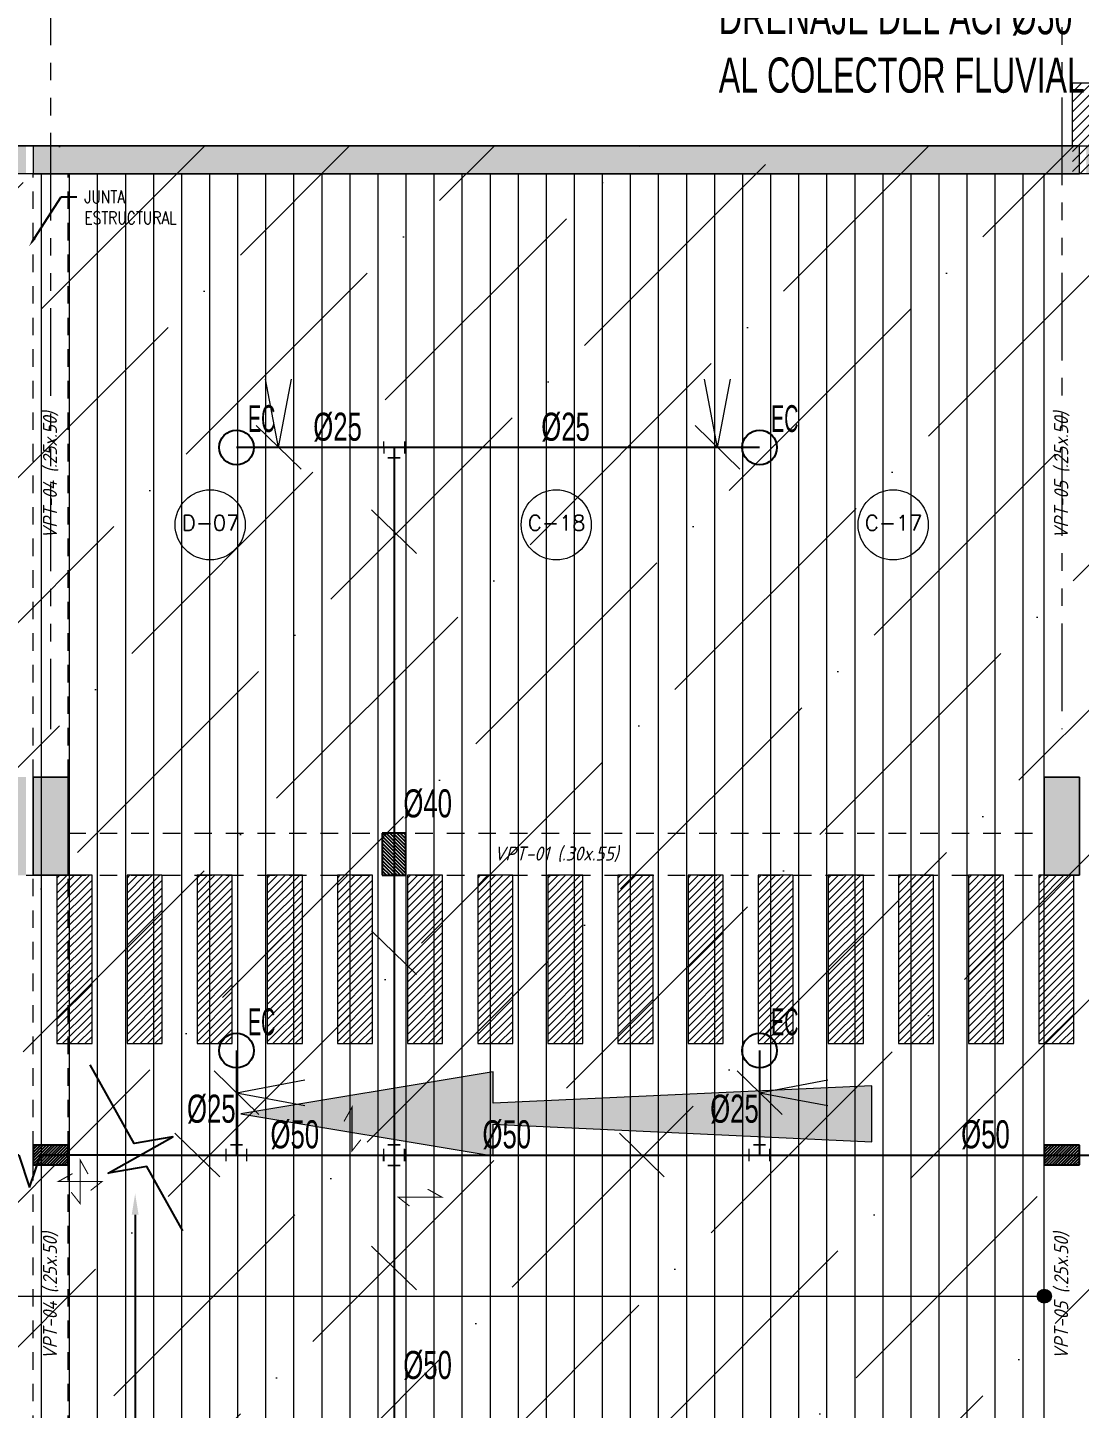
# Model space of a CAD drawing. Header units: millimetres. Extents: x 2085 to 2829, y 1347 to 1643.
# Drawn here: x 2195.93 to 2203.43, y 1530.29 to 1540.13 of the extents above; entities that cross this region are included whole.
import ezdxf
from ezdxf import colors
from ezdxf.entities.mleader import LeaderData, LeaderLine
from ezdxf.enums import TextEntityAlignment as Align
from ezdxf.math import Vec2, Vec3

# ---------------------------------------------------------------- set-up
doc = ezdxf.new("R2010")
doc.units = ezdxf.units.MM
for name, pattern in [('DASHED2', [0.375, 0.25, -0.125]), ('HIDDEN', [0.375, 0.25, -0.125]), ('HIDDEN2', [0.1875, 0.125, -0.0625]), ('PHANTOM', [2.5, 1.25, -0.25, 0.25, -0.25, 0.25, -0.25]), ('PHANTOM2', [1.25, 0.625, -0.125, 0.125, -0.125, 0.125, -0.125])]:
    doc.linetypes.add(name, pattern=pattern)
doc.layers.get('0').update_dxf_attribs({"color": 251, "lineweight": 9})
for name, color, linetype, lineweight in [('000 SOS 911 - ACCESORIOS ACI', 3, 'Continuous', 20), ('000 SOS 911 ACCESORIOS', 3, 'Continuous', 20), ('000 SOS 911 ROCIADORES', 5, 'Continuous', 25), ('000 SOS 911 SOPORTES ACI', 3, 'Continuous', 25), ('000 SOS 911 TEXTOS ACI', 7, 'Continuous', 9), ('000 SOS 911 TUB. ENTERRADA  ACI', 5, 'DASHED2', 25), ('000 SOS 911 TUBERIA ACI', 3, 'Continuous', 25), ('A-EJES', 251, 'PHANTOM', 9), ('A-ESTRUCTURA-HATCH', 251, 'Continuous', 13), ('A-ESTRUCTURA-PLACAS', 251, 'Continuous', 13), ('A-ESTRUCTURA-VIGAS', 251, 'HIDDEN2', 13), ('A-HATCH', 251, 'Continuous', 9), ('A-LINEAS', 251, 'Continuous', 9), ('A-MUROS', 251, 'Continuous', 9), ('A-NUMERO ESTAC', 251, 'Continuous', 13), ('A-PROYECCIONES', 251, 'HIDDEN2', 9), ('A-TEXTO-INDICACIONES', 251, 'Continuous', 13), ('CIRCULACION PEATONAL', 251, 'Continuous', 13), ('Cotas', 251, 'Continuous', 13), ('MURO CF 60', 251, 'Continuous', 13)]:
    doc.layers.add(name, color=color, linetype=linetype, lineweight=lineweight)
doc.layers.add('A_50_Vigas Chata', color=251, linetype='HIDDEN', lineweight=13, plot=False)
doc.styles.add('APPIA -TEXTOS-GENERALES', font='isocp.shx', dxfattribs={"oblique": 15})
doc.styles.add('PIPE', font='ARIALN.TTF', dxfattribs={"width": 0.8})
doc.styles.add('ROMANS', font='romans.shx', dxfattribs={"width": 0.8})
doc.styles.add('TXT_COTAS', font='romans.shx', dxfattribs={"width": 0.8})

# ---------------------------------------------------------------- blocks, each defined once
blk = doc.blocks.new('002')
at = {"layer": '000 SOS 911 ROCIADORES'}
blk.add_circle((2884.5061, 1470.1768, 0), 0.0952, dxfattribs=at)
at = {"layer": '000 SOS 911 ROCIADORES', "color": 5, "style": 'PIPE', "width": 0.641273}
blk.add_text('EC', height=0.14693, dxfattribs=at).set_placement((2884.5692, 1470.2615, 0), (2884.7191, 1470.2615, 0), align=Align.FIT)
blk = doc.blocks.new('003')
at = {"layer": '000 SOS 911 ROCIADORES', "xscale": 1.3, "yscale": 1.3, "zscale": 1.3}
blk.add_blockref('002', (-841.8386, -416.7664, 0), dxfattribs=at)
blk = doc.blocks.new('ACCS.ELBOW.90')
at = {"layer": '000 SOS 911 - ACCESORIOS ACI', "color": 100}
for p, q in [((0.098, 0.168), (-0.098, 0.168)), ((0.168, -0.098), (0.168, 0.098))]:
    blk.add_line(p, q, dxfattribs=at)
at = {"layer": '000 SOS 911 - ACCESORIOS ACI', "color": 9}
for p in [(0, 0.168), (0.168, 0)]:
    blk.add_line(p, (0, 0), dxfattribs=at)
blk = doc.blocks.new('007')
at = {"layer": '000 SOS 911 - ACCESORIOS ACI'}
for q in [(26830.8377, -4054.7652, 0), (26831.0221, -4054.7652, 0)]:
    blk.add_line((26830.9299, -4055.2525, 0), q, dxfattribs=at)
blk = doc.blocks.new('Soporte Longitudinal')
at = {"layer": '000 SOS 911 SOPORTES ACI', "const_width": 0.02}
blk.add_lwpolyline([(-0.14, -0.149), (-0.405, 0), (0.405, 0), (0.197, 0.164)], dxfattribs=at)
blk = doc.blocks.new('PASE EN VIGA')
at = {"layer": '000 SOS 911 TUB. ENTERRADA  ACI'}
h = blk.add_hatch(dxfattribs=at)
h.set_pattern_fill('ANSI31', color=6, scale=0.0046)
h.paths.add_polyline_path([(2188.7825, 1180.5702), (2188.7825, 1180.7102), (2188.5325, 1180.7102), (2188.5325, 1180.5702)])
at = {"layer": '000 SOS 911 TUB. ENTERRADA  ACI', "color": 6, "linetype": 'ByBlock'}
blk.add_lwpolyline([(2188.5325, 1180.5702), (2188.7825, 1180.5702), (2188.7825, 1180.7102), (2188.5325, 1180.7102)], close=True, dxfattribs=at)
blk = doc.blocks.new('JUNTA ANTI')
at = {"layer": '000 SOS 911 TUBERIA ACI', "color": 1}
for p, q in [((157.274, 103.304, 0), (157.03, 104.042, 0)), ((157.522, 104.042, 0), (157.274, 103.304, 0))]:
    blk.add_line(p, q, dxfattribs=at)
at = {"layer": '000 SOS 911 TUBERIA ACI', "color": 1, "ltscale": 0.25, "elevation": 0}
for points in [[(157.026, 104.042), (156.554, 104.042)], [(157.522, 104.042), (157.994, 104.042)]]:
    blk.add_lwpolyline(points, dxfattribs=at)
blk = doc.blocks.new('EST P1')
at = {"layer": 'A-ESTRUCTURA-HATCH'}
h = blk.add_hatch(color=256, dxfattribs=at)
h.dxf.hatch_style = 1
h.paths.add_polyline_path([(28.776, 5.9498), (28.776, 5.05), (23.07, 5.05), (23.07, 4.85), (28.926, 4.85), (28.9261, 5.75), (32.576, 5.75), (32.5761, 4.85), (35.53, 4.85), (35.53, 5.05), (32.726, 5.05), (32.7262, 5.9498)])
h.paths.add_polyline_path([(43.04, 4.85), (43.04, 5.05), (35.58, 5.05), (35.58, 4.85)])
h.paths.add_polyline_path([(43.09, 5.05), (43.09, 4.85), (47.915, 4.85), (47.915, 5.05)])
h.paths.add_polyline_path([(51.865, 5.05), (51.865, 4.85), (53.3757, 4.85), (53.3757, 5.05)])
h.paths.add_polyline_path([(72.8007, -0.15), (73.0007, -0.15, 1), (53.6007, -0.15), (53.8007, -0.15, -1)])
h.paths.add_polyline_path([(70.3507, 0), (70.3507, -0.1499), (72.7495, -0.15), (72.7495, 0)], flags=17)
h.paths.add_polyline_path([(69.4507, -0.1499), (69.4507, 0), (66.8475, 0.0001, -0.010569), (66.8507, -0.1499)], flags=17)
h.paths.add_polyline_path([(65.2721, 2.4964), (65.2722, -0.15), (65.4222, -0.15), (65.4221, 2.3777, -0.221666), (66.6007, -0.1499), (66.8007, -0.1499, 0.99999), (59.8007, -0.15), (60.0007, -0.15, -0.61691)], flags=0)
h.paths.add_polyline_path([(71.88, -11.4001), (71.88, -11.1501), (57.51, -11.1501), (57.51, -11.4)])
h.paths.add_polyline_path([(57.46, -11.4), (57.46, -11.1501), (43.09, -11.1501), (43.09, -11.4)])
h.paths.add_polyline_path([(43.04, -11.4), (43.04, -11.1501), (35.58, -11.1501), (35.58, -11.4)])
h.paths.add_polyline_path([(23.07, -11.15), (23.07, -11.4001), (35.53, -11.4001), (35.53, -11.15)])
h.paths.add_polyline_path([(23.02, -11.4001), (23.02, -11.15), (12.25, -11.15), (12.25, -11.4001)])
h.paths.add_polyline_path([(12.2, -11.4001), (12.2, -11.15), (3.65, -11.15), (3.65, -11.4001)])
h.paths.add_polyline_path([(3.6, -11.4001), (3.6, -11.15), (-3.56, -11.15), (-3.56, -11.4001)])
h.paths.add_polyline_path([(-17.98, -11.15), (-17.98, -11.4001), (-3.61, -11.4001), (-3.61, -11.1501)])
h.paths.add_polyline_path([(-18.03, -11.4001), (-18.03, -11.15), (-32.4, -11.15), (-32.4, -11.4001)])
h.paths.add_polyline_path([(-32.45, -11.4001), (-32.45, -11.15), (-46.94, -11.15), (-46.94, -11.4001)])
h.paths.add_polyline_path([(-47.24, -11.4001), (-46.99, -11.4001), (-46.99, -6.15), (-47.24, -6.15)])
h.paths.add_polyline_path([(-46.99, -0.2), (-47.24, -0.2), (-47.24, -6.1), (-46.99, -6.1)])
h.paths.add_polyline_path([(-47.24, 0.15), (-47.24, -0.15), (-44.785, -0.15), (-44.785, 5.05), (-45.035, 5.05), (-45.035, 0.15)])
h.paths.add_polyline_path([(-44.735, 5.05), (-44.735, 4.85), (-32.45, 4.85), (-32.45, 5.05)])
h.paths.add_polyline_path([(-23.2244, 4.85), (-23.2243, 5.75), (-19.5743, 5.75), (-19.5743, 4.85), (-18.03, 4.85), (-18.03, 5.05), (-19.4243, 5.05), (-19.4242, 5.9498), (-23.3744, 5.9498), (-23.3744, 5.05), (-32.4, 5.05), (-32.4, 4.85)])
h.paths.add_polyline_path([(-17.98, 5.05), (-17.98, 4.85), (-3.61, 4.85), (-3.61, 5.05)])
h.paths.add_polyline_path([(12.2, 4.85), (12.2, 5.05), (3.825, 5.0501), (3.825, 4.8501)])
h.paths.add_polyline_path([(12.25, 5.05), (12.25, 4.85), (23.02, 4.85), (23.02, 5.05)])
h = blk.add_hatch(color=256, dxfattribs=at)
h.dxf.hatch_style = 1
h.paths.add_polyline_path([(51.865, 5.05), (47.915, 5.05), (47.915, -0.15), (50.25, -0.15), (50.25, 0), (48.065, 0), (48.065, 2.05), (51.865, 2.05), (51.865, 2.2), (48.065, 2.2), (48.065, 4.85), (51.715, 4.85), (51.715, 3.2), (51.865, 3.2)])
h.paths.add_polyline_path([(1.925, -0.1507), (-0.175, -0.1507), (-0.175, 4.8498), (-3.56, 4.85), (-3.56, 5.05), (3.775, 5.05), (3.775, 1.9), (3.625, 1.9), (3.625, 4.85), (-0.0249, 4.8499), (-0.0249, 2.1999), (1.9251, 2.1998), (1.9251, 2.0499), (-0.0249, 2.0499), (-0.0249, -0.0001), (1.925, -0.0005)])
h.paths.add_polyline_path([(71.63, -6.15), (71.88, -6.15), (71.88, -6.85), (71.63, -6.85)])
h.paths.add_polyline_path([(64.42, -6.15), (64.67, -6.15), (64.67, -6.85), (64.42, -6.85)])
h.paths.add_polyline_path([(57.21, -6.15), (57.46, -6.15), (57.46, -6.85), (57.21, -6.85)])
h.paths.add_polyline_path([(50, -6.15), (50.25, -6.15), (50.25, -6.85), (50, -6.85)])
h.paths.add_polyline_path([(42.79, -6.15), (43.04, -6.15), (43.04, -6.85), (42.79, -6.85)])
h.paths.add_polyline_path([(42.79, 0.55), (43.04, 0.55), (43.04, -0.15), (42.79, -0.15)])
h.paths.add_polyline_path([(35.58, -6.15), (35.83, -6.15), (35.83, -6.85), (35.58, -6.85)])
h.paths.add_polyline_path([(35.58, 0.55), (35.83, 0.55), (35.83, -0.15), (35.58, -0.15)])
h.paths.add_polyline_path([(35.28, -6.15), (35.53, -6.15), (35.53, -6.85), (35.28, -6.85)])
h.paths.add_polyline_path([(35.28, 0.55), (35.53, 0.55), (35.53, -0.15), (35.28, -0.15)])
h.paths.add_polyline_path([(30.28, -6.15), (30.53, -6.15), (30.53, -6.85), (30.28, -6.85)])
h.paths.add_polyline_path([(30.28, 0.55), (30.53, 0.55), (30.53, -0.15), (30.28, -0.15)])
h.paths.add_polyline_path([(23.07, -6.15), (23.32, -6.15), (23.32, -6.85), (23.07, -6.85)])
h.paths.add_polyline_path([(23.07, 0.55), (23.32, 0.55), (23.32, -0.15), (23.07, -0.15)])
h.paths.add_polyline_path([(18.07, -6.15), (18.32, -6.15), (18.32, -6.85), (18.07, -6.85)])
h.paths.add_polyline_path([(18.07, 0.55), (18.32, 0.55), (18.32, -0.15), (18.07, -0.15)])
h.paths.add_polyline_path([(10.86, -6.15), (11.11, -6.15), (11.11, -6.85), (10.86, -6.85)])
h.paths.add_polyline_path([(10.86, 0.55), (11.11, 0.55), (11.11, -0.15), (10.86, -0.15)])
h.paths.add_polyline_path([(3.65, -6.15), (3.9, -6.15), (3.9, -6.85), (3.65, -6.85)])
h.paths.add_polyline_path([(3.625, 0.55), (3.9, 0.55), (3.9, -0.15), (3.625, -0.15)])
h.paths.add_polyline_path([(-3.56, -6.15), (-3.31, -6.15), (-3.31, -6.85), (-3.56, -6.85)])
h.paths.add_polyline_path([(-3.56, 0.55), (-3.31, 0.55), (-3.31, -0.15), (-3.56, -0.15)])
h.paths.add_polyline_path([(-3.86, -6.15), (-3.61, -6.15), (-3.61, -6.85), (-3.86, -6.85)])
h.paths.add_polyline_path([(-3.86, 0.55), (-3.61, 0.55), (-3.61, -0.15), (-3.86, -0.15)])
h.paths.add_polyline_path([(-11.07, -6.15), (-10.82, -6.15), (-10.82, -6.85), (-11.07, -6.85)])
h.paths.add_polyline_path([(-11.07, 0.55), (-10.82, 0.55), (-10.82, -0.15), (-11.07, -0.15)])
h.paths.add_polyline_path([(-18.28, -6.15), (-18.03, -6.15), (-18.03, -6.85), (-18.28, -6.85)])
h.paths.add_polyline_path([(-18.28, 0.55), (-18.03, 0.55), (-18.03, -0.15), (-18.28, -0.15)])
h.paths.add_polyline_path([(-25.49, -6.15), (-25.24, -6.15), (-25.24, -6.85), (-25.49, -6.85)])
h.paths.add_polyline_path([(-25.49, 0.55), (-25.24, 0.55), (-25.24, -0.15), (-25.49, -0.15)])
h.paths.add_polyline_path([(-32.7, -6.15), (-32.45, -6.15), (-32.45, -6.85), (-32.7, -6.85)])
h.paths.add_polyline_path([(-32.7, 0.55), (-32.45, 0.55), (-32.45, -0.15), (-32.7, -0.15)])
h.paths.add_polyline_path([(-39.91, -6.15), (-39.66, -6.15), (-39.66, -6.85), (-39.91, -6.85)])
h.paths.add_polyline_path([(-39.91, 0.55), (-39.66, 0.55), (-39.66, -0.15), (-39.91, -0.15)])
at = {"layer": 'A-ESTRUCTURA-PLACAS'}
for points in [[(43.04, 5.05), (35.58, 5.05), (35.58, 4.85), (43.04, 4.85)], [(35.58, 0.55), (35.83, 0.55), (35.83, -0.15), (35.58, -0.15)], [(42.79, 0.55), (43.04, 0.55), (43.04, -0.15), (42.79, -0.15)]]:
    blk.add_lwpolyline(points, close=True, dxfattribs=at)
at = {"layer": 'A-ESTRUCTURA-VIGAS'}
for points in [[(35.58, 0.55), (35.58, 4.85)], [(35.83, 0.55), (35.83, 4.85)], [(42.79, 0.55), (42.79, 4.85)], [(35.83, 0.15), (42.79, 0.15)], [(35.58, -6.15), (35.58, -0.15)], [(35.83, -6.15), (35.83, -0.15)], [(35.83, -0.15), (42.79, -0.15)], [(42.79, -6.15), (42.79, -0.15)]]:
    blk.add_lwpolyline(points, dxfattribs=at)
at = {"layer": 'A_50_Vigas Chata', "char_height": 0.1, "attachment_point": 5, "rotation": 90, "style": 'APPIA -TEXTOS-GENERALES'}
for s, insert in [('VPT-04 (.25x.50)', (35.705, 2.7)), ('VPT-05 (.25x.50)', (42.915, 2.7)), ('VPT-04 (.25x.50)', (35.705, -3.15)), ('VPT-05 (.25x.50)', (42.915, -3.15))]:
    blk.add_mtext(s, dxfattribs=dict(at, insert=insert))
at = {"layer": 'A_50_Vigas Chata', "insert": (39.31, 0), "char_height": 0.1, "attachment_point": 5, "style": 'APPIA -TEXTOS-GENERALES'}
blk.add_mtext('VPT-01 (.30x.55)', dxfattribs=at)
blk = doc.blocks.new('*U226')
at = {"layer": 'CIRCULACION PEATONAL'}
h = blk.add_hatch(dxfattribs=at)
h.set_pattern_fill('ANSI31', color=256, scale=0.3)
h.set_pattern_definition([(45, (27.250368, 0), (-0.0265165, 0.0265165), [])])
h.paths.add_polyline_path([(27.5474, 0.2275), (27.2974, 0.2275), (27.2974, -0.9725), (27.5474, -0.9725)])
h = blk.add_hatch(dxfattribs=at)
h.set_pattern_fill('ANSI31', color=256, scale=0.3)
h.set_pattern_definition([(45, (27.750368, 0), (-0.0265165, 0.0265165), [])])
h.paths.add_polyline_path([(28.0474, 0.2275), (27.7974, 0.2275), (27.7974, -0.9725), (28.0474, -0.9725)])
h = blk.add_hatch(dxfattribs=at)
h.set_pattern_fill('ANSI31', color=256, scale=0.3)
h.set_pattern_definition([(45, (28.250368, 0), (-0.0265165, 0.0265165), [])])
h.paths.add_polyline_path([(28.5474, 0.2275), (28.2974, 0.2275), (28.2974, -0.9725), (28.5474, -0.9725)])
h = blk.add_hatch(dxfattribs=at)
h.set_pattern_fill('ANSI31', color=256, scale=0.3)
h.set_pattern_definition([(45, (28.750368, 0), (-0.0265165, 0.0265165), [])])
h.paths.add_polyline_path([(29.0474, 0.2275), (28.7974, 0.2275), (28.7974, -0.9725), (29.0474, -0.9725)])
h = blk.add_hatch(dxfattribs=at)
h.set_pattern_fill('ANSI31', color=256, scale=0.3)
h.set_pattern_definition([(45, (29.250368, 0), (-0.0265165, 0.0265165), [])])
h.paths.add_polyline_path([(29.5474, 0.2275), (29.2974, 0.2275), (29.2974, -0.9725), (29.5474, -0.9725)])
h = blk.add_hatch(dxfattribs=at)
h.set_pattern_fill('ANSI31', color=256, scale=0.3)
h.set_pattern_definition([(45, (29.750368, 0), (-0.0265165, 0.0265165), [])])
h.paths.add_polyline_path([(30.0474, 0.2275), (29.7974, 0.2275), (29.7974, -0.9725), (30.0474, -0.9725)])
h = blk.add_hatch(dxfattribs=at)
h.set_pattern_fill('ANSI31', color=256, scale=0.3)
h.set_pattern_definition([(45, (30.250368, 0), (-0.0265165, 0.0265165), [])])
h.paths.add_polyline_path([(30.5474, 0.2275), (30.2974, 0.2275), (30.2974, -0.9725), (30.5474, -0.9725)])
h = blk.add_hatch(dxfattribs=at)
h.set_pattern_fill('ANSI31', color=256, scale=0.3)
h.set_pattern_definition([(45, (30.750368, 0), (-0.0265165, 0.0265165), [])])
h.paths.add_polyline_path([(31.0474, 0.2275), (30.7974, 0.2275), (30.7974, -0.9725), (31.0474, -0.9725)])
h = blk.add_hatch(dxfattribs=at)
h.set_pattern_fill('ANSI31', color=256, scale=0.3)
h.set_pattern_definition([(45, (31.250368, 0), (-0.0265165, 0.0265165), [])])
h.paths.add_polyline_path([(31.5474, 0.2275), (31.2974, 0.2275), (31.2974, -0.9725), (31.5474, -0.9725)])
h = blk.add_hatch(dxfattribs=at)
h.set_pattern_fill('ANSI31', color=256, scale=0.3)
h.set_pattern_definition([(45, (31.750368, 0), (-0.0265165, 0.0265165), [])])
h.paths.add_polyline_path([(32.0474, 0.2275), (31.7974, 0.2275), (31.7974, -0.9725), (32.0474, -0.9725)])
h = blk.add_hatch(dxfattribs=at)
h.set_pattern_fill('ANSI31', color=256, scale=0.3)
h.set_pattern_definition([(45, (32.250368, 0), (-0.0265165, 0.0265165), [])])
h.paths.add_polyline_path([(32.5474, 0.2275), (32.2974, 0.2275), (32.2974, -0.9725), (32.5474, -0.9725)])
h = blk.add_hatch(dxfattribs=at)
h.set_pattern_fill('ANSI31', color=256, scale=0.3)
h.set_pattern_definition([(45, (32.750368, 0), (-0.0265165, 0.0265165), [])])
h.paths.add_polyline_path([(33.0474, 0.2275), (32.7974, 0.2275), (32.7974, -0.9725), (33.0474, -0.9725)])
h = blk.add_hatch(dxfattribs=at)
h.set_pattern_fill('ANSI31', color=256, scale=0.3)
h.set_pattern_definition([(45, (33.250368, 0), (-0.0265165, 0.0265165), [])])
h.paths.add_polyline_path([(33.5474, 0.2275), (33.2974, 0.2275), (33.2974, -0.9725), (33.5474, -0.9725)])
h = blk.add_hatch(dxfattribs=at)
h.set_pattern_fill('ANSI31', color=256, scale=0.3)
h.set_pattern_definition([(45, (33.750368, 0), (-0.0265165, 0.0265165), [])])
h.paths.add_polyline_path([(34.0474, 0.2275), (33.7974, 0.2275), (33.7974, -0.9725), (34.0474, -0.9725)])
h = blk.add_hatch(dxfattribs=at)
h.set_pattern_fill('ANSI31', color=256, scale=0.3)
h.set_pattern_definition([(45, (34.250368, 0), (-0.0265165, 0.0265165), [])])
h.paths.add_polyline_path([(34.5474, 0.2275), (34.2974, 0.2275), (34.2974, -0.9725), (34.5474, -0.9725)])
for points in [[(27.2974, -0.9725), (27.5474, -0.9725), (27.5474, 0.2275), (27.2974, 0.2275)], [(27.7974, -0.9725), (28.0474, -0.9725), (28.0474, 0.2275), (27.7974, 0.2275)], [(28.2974, -0.9725), (28.5474, -0.9725), (28.5474, 0.2275), (28.2974, 0.2275)], [(28.7974, -0.9725), (29.0474, -0.9725), (29.0474, 0.2275), (28.7974, 0.2275)], [(29.2974, -0.9725), (29.5474, -0.9725), (29.5474, 0.2275), (29.2974, 0.2275)], [(29.7974, -0.9725), (30.0474, -0.9725), (30.0474, 0.2275), (29.7974, 0.2275)], [(30.2974, -0.9725), (30.5474, -0.9725), (30.5474, 0.2275), (30.2974, 0.2275)], [(30.7974, -0.9725), (31.0474, -0.9725), (31.0474, 0.2275), (30.7974, 0.2275)], [(31.2974, -0.9725), (31.5474, -0.9725), (31.5474, 0.2275), (31.2974, 0.2275)], [(31.7974, -0.9725), (32.0474, -0.9725), (32.0474, 0.2275), (31.7974, 0.2275)], [(32.2974, -0.9725), (32.5474, -0.9725), (32.5474, 0.2275), (32.2974, 0.2275)], [(32.7974, -0.9725), (33.0474, -0.9725), (33.0474, 0.2275), (32.7974, 0.2275)], [(33.2974, -0.9725), (33.5474, -0.9725), (33.5474, 0.2275), (33.2974, 0.2275)], [(33.7974, -0.9725), (34.0474, -0.9725), (34.0474, 0.2275), (33.7974, 0.2275)], [(34.2974, -0.9725), (34.5474, -0.9725), (34.5474, 0.2275), (34.2974, 0.2275)]]:
    blk.add_lwpolyline(points, close=True, dxfattribs=at)
blk = doc.blocks.new('EJES 1P')
at = {"layer": 'A-EJES', "linetype": 'PHANTOM2'}
for points in [[(87.9243, 5.3453), (87.9243, -4.1582)], [(80.7143, 5.0924), (80.7143, -4.1582)]]:
    blk.add_lwpolyline(points, dxfattribs=at)
blk = doc.blocks.new('PO_GUARDIA CIVIL ESQ FAISANES_PLANTAS_Sotanos_REVA_2022.01.24 - copia$0$XREF_SOTANOS - ETAPA 1-2020.06.26$0$frr')
at = {"transparency": 33554687}
blk.add_hatch(color=8, dxfattribs=at).paths.add_polyline_path([(0.0018, -0.0107), (-0.0018, -0.0107), (-0.3, -1.8), (-0.075, -1.8), (-0.2, -4.5), (0.2, -4.5), (0.075, -1.8), (0.3, -1.8)])
at = {"color": 7}
blk.add_lwpolyline([(-0.2, -4.5), (0.2, -4.5), (0.075, -1.8), (0.3, -1.8), (0, 0), (-0.3, -1.8), (-0.075, -1.8)], close=True, dxfattribs=at)
blk = doc.blocks.new('EJE')
at = {"linetype": 'Continuous'}
blk.add_circle((0, 0), 0.5, dxfattribs=at)
at = {"layer": 'A-TEXTO-INDICACIONES', "style": 'ROMANS'}
blk.add_attdef('EJE', text='', height=0.22, rotation=0, dxfattribs=at).set_placement((0.007, 0.028), align=Align.MIDDLE_CENTER)

msp = doc.modelspace()

# ---------------------------------------------------------------- hatches: boundary and pattern name
h = msp.add_hatch(color=256)
h.dxf.hatch_style = 1
edge = h.paths.add_edge_path()
edge.add_arc((2203.1806, 1531.0878), 0.05, 0, 360)

# ---------------------------------------------------------------- linework, layer by layer
msp.add_circle((2203.1806, 1531.0878), 0.05)
at = {"layer": '000 SOS 911 - ACCESORIOS ACI'}
for p, q in [((2197.8807, 1536.9825), (2197.5604, 1537.2934)), ((2201.0107, 1536.9825), (2200.6904, 1537.2934)), ((2198.7046, 1536.3815), (2198.3843, 1536.6924)), ((2198.7046, 1533.3815), (2198.3843, 1533.6924)), ((2197.5807, 1532.3825), (2197.2604, 1532.6934)), ((2201.3107, 1532.3825), (2200.9904, 1532.6934)), ((2197.3017, 1531.9382), (2196.9813, 1532.2491)), ((2200.4708, 1531.9382), (2200.1505, 1532.2491)), ((2198.7041, 1531.1337), (2198.3837, 1531.4446))]:
    msp.add_line(p, q, dxfattribs=at)
at = {"layer": '000 SOS 911 TUBERIA ACI'}
for points in [[(2201.1506, 1537.1379), (2197.4206, 1537.1379)], [(2198.5439, 1537.1379), (2198.5439, 1524.9879)], [(2197.4206, 1532.8379), (2197.4206, 1532.0937)], [(2201.1506, 1532.8379), (2201.1506, 1532.0937)], [(2196.7359, 1532.0937), (2196.0223, 1532.0937)], [(2196.7359, 1532.0937), (2230.8106, 1532.0936)]]:
    msp.add_lwpolyline(points, dxfattribs=at)
at = {"layer": 'A-MUROS'}
for points in [[(2195.9706, 1534.0879), (2196.2206, 1534.0879), (2196.2206, 1534.7879), (2195.9706, 1534.7879)], [(2203.1806, 1534.0879), (2203.4306, 1534.0879), (2203.4306, 1534.7879), (2203.1806, 1534.7879)]]:
    msp.add_lwpolyline(points, close=True, dxfattribs=at)
at = {"layer": 'Cotas'}
msp.add_line((2195.9206, 1534.0879), (2195.9706, 1534.0879), dxfattribs=at)

# ---------------------------------------------------------------- block references
at = {"rotation": 180}
msp.add_blockref('*U226', (2230.6879, 1533.1154), dxfattribs=at)
at = {"transparency": 33554483, "rotation": 90}
msp.add_blockref('PO_GUARDIA CIVIL ESQ FAISANES_PLANTAS_Sotanos_REVA_2022.01.24 - copia$0$XREF_SOTANOS - ETAPA 1-2020.06.26$0$frr', (2197.4506, 1532.3879), dxfattribs=at)
at = {"layer": '000 SOS 911 - ACCESORIOS ACI'}
for p, xscale, yscale, zscale, rotation in [((2198.5439, 1537.1379), 0.4394526855468784, 0.4394526855468784, 0.4394526855468784, 180.0025856784597), ((2198.5439, 1537.1379), -0.4394526855468785, 0.4394526855468773, 0.4394526855468773, 179.9974143215402), ((2197.4206, 1532.0937), -0.4394526855468781, 0.4394526855468736, 0.4394526855468736, 359.9974143215402), ((2197.4206, 1532.0937), 0.4394526855468782, 0.4394526855468782, 0.4394526855468782, 0.002585678459824785), ((2198.5439, 1532.0936), -0.4394526855468781, 0.4394526855468736, 0.4394526855468736, 359.9974143215402), ((2198.5439, 1532.093), 0.4394526855468782, 0.4394526855468782, 0.4394526855468782, 180.0025856784597), ((2198.5439, 1532.0936), 0.4394526855468782, 0.4394526855468782, 0.4394526855468782, 0.002585678459824785), ((2198.5439, 1532.093), -0.4394526855468782, 0.4394526855468773, 0.4394526855468773, 179.9974143215402), ((2201.1506, 1532.0936), -0.4394526855468781, 0.4394526855468736, 0.4394526855468736, 359.9974143215402), ((2201.1506, 1532.0936), 0.4394526855468782, 0.4394526855468782, 0.4394526855468782, 0.002585678459824785)]:
    msp.add_blockref('ACCS.ELBOW.90', p, dxfattribs=dict(at, xscale=xscale, yscale=yscale, zscale=zscale, rotation=rotation))
at = {"layer": '000 SOS 911 ACCESORIOS'}
for p in [(-24633.2094, 5592.3904, 0), (-24630.0794, 5592.3904, 0)]:
    msp.add_blockref('007', p, dxfattribs=at)
at = {"layer": '000 SOS 911 ACCESORIOS', "rotation": 270}
for p in [(6252.673, 28363.4678, 0), (6256.403, 28363.4678, 0)]:
    msp.add_blockref('007', p, dxfattribs=at)
at = {"layer": '000 SOS 911 ROCIADORES'}
for p in [(-710.5987, 42.6745), (-706.8687, 42.6745), (-710.5987, 38.3745), (-706.8687, 38.3745)]:
    msp.add_blockref('003', p, dxfattribs=at)
at = {"layer": '000 SOS 911 SOPORTES ACI', "yscale": 0.384521484375, "zscale": 0.384521484375}
for p, xscale, rotation in [((2198.2441, 1532.2786), 0.384521484375, 270), ((2196.3053, 1531.9042), -0.384521484375, 90), ((2196.3053, 1531.9042), -0.384521484375, 180), ((2198.7298, 1531.793), 0.384521484375, 180)]:
    msp.add_blockref('Soporte Longitudinal', p, dxfattribs=dict(at, xscale=xscale, rotation=rotation))
at = {"layer": '000 SOS 911 TUB. ENTERRADA  ACI', "xscale": 1.200647668218153, "yscale": 1.200647668218153, "zscale": 1.200647668218153, "rotation": 90}
msp.add_blockref('PASE EN VIGA', (3616.0768, -1093.5685), dxfattribs=at)
at = {"layer": '000 SOS 911 TUB. ENTERRADA  ACI'}
for p in [(7.4381, 351.4534), (14.6481, 351.4534)]:
    msp.add_blockref('PASE EN VIGA', p, dxfattribs=at)
at = {"layer": '000 SOS 911 TUBERIA ACI', "color": 4, "xscale": -0.3125, "yscale": 0.3125, "zscale": 0.3125}
msp.add_blockref('JUNTA ANTI', (2245.0941, 1499.5807, 0), dxfattribs=at)
at = {"layer": 'A-NUMERO ESTAC', "xscale": 0.5, "yscale": 0.5, "zscale": 0.5}
for p, values in [((2197.2331, 1536.5861), {'EJE': 'D-07'}), ((2199.7006, 1536.586), {'EJE': 'C-18'}), ((2202.1031, 1536.586), {'EJE': 'C-17'})]:
    msp.add_blockref('EJE', p, dxfattribs=at).add_auto_attribs(values)

# ---------------------------------------------------------------- texts
at = {"layer": '000 SOS 911 TEXTOS ACI', "char_height": 0.2, "attachment_point": 1, "style": 'PIPE'}
for s, insert in [('%%C25', (2197.9681, 1537.3857, 0.0001)), ('%%C25', (2199.5936, 1537.3857, 0.0001)), ('%%C40', (2198.6107, 1534.7004, 0.0001)), ('%%C25', (2197.068, 1532.524, 0.0001)), ('%%C25', (2200.798, 1532.524, 0.0001)), ('%%C50', (2197.6632, 1532.3414, 0.0001)), ('%%C50', (2199.1746, 1532.3414, 0.0001)), ('%%C50', (2202.5876, 1532.3414, 0.0001)), ('%%C50', (2198.6101, 1530.6973, 0.0001))]:
    msp.add_mtext_dynamic_manual_height_columns(s, width=0.550995, gutter_width=1.9152, heights=[0.0124], dxfattribs=dict(at, insert=insert))

# ---------------------------------------------------------------- leaders
at = {"layer": '000 SOS 911 TEXTOS ACI'}
ml = msp.add_multileader_mtext('Standard', dxfattribs=at)
ml.set_content('{\\H1.66667x;BAJA TUBERÍA DE DRENAJE DEL ACI %%C50 AL COLECTOR FLUVIAL }', color=256, style='PIPE')
ml.set_leader_properties(color=7)
ml.build(insert=Vec2(0, 0))
ml.multileader.update_dxf_attribs({"text_left_attachment_type": 2, "text_right_attachment_type": 2, "dogleg_length": 2, "arrow_head_size": 0.15})
ctx = ml.context
ctx.base_point, ctx.char_height, ctx.arrow_head_size, ctx.landing_gap_size, ctx.plane_origin, ctx.plane_x_axis, ctx.plane_y_axis = Vec3(2200.7099, 1540.2014, 0), 0.15, 0.15, 0.15, Vec3(2206.1231, 1539.3978, 0), Vec3(1, -0.000395), Vec3(0.000395, 1)
ctx.left_attachment, ctx.right_attachment = 2, 2
notes = []
notes.append((ctx, [(0, (1, 1, 0), (2203.7574, 1540.2002, 0), (-1, 0.000395), 0.1461, [(0, [(2203.7574, 1539.0589, 0)], 0, [])])]))
ctx.mtext.insert, ctx.mtext.text_direction, ctx.mtext.rotation, ctx.mtext.width, ctx.mtext.defined_height, ctx.mtext.flow_direction = Vec3(2200.8601, 1540.751, 0), Vec3(1, -0.000395), 6.28279, 2.626125, 0.5575, 5
ctx.mtext.has_bg_fill, ctx.mtext.bg_color, ctx.mtext.bg_scale_factor, ctx.mtext.bg_transparency, ctx.mtext.use_window_bg_color = 1, -1073741824, 2, 0, 1
at = {"layer": 'A-TEXTO-INDICACIONES'}
ml = msp.add_multileader_mtext('Standard', dxfattribs=at)
ml.set_content('\\pxsm1,ql,t16;JUNTA ESTRUCTURAL', color=256, style='TXT_COTAS')
ml.set_leader_properties(color=7)
ml.build(insert=Vec2(0, 0))
ml.multileader.update_dxf_attribs({"dogleg_length": 0.1105, "arrow_head_size": 0.07})
ctx = ml.context
ctx.base_point, ctx.char_height, ctx.arrow_head_size, ctx.landing_gap_size, ctx.plane_origin = Vec3(2196.2823, 1538.9244), 0.09, 0.07, 0.05, Vec3(2196.0186, 1538.4841)
ctx.text_align_type = 2
notes.append((ctx, [(0, (1, 1, 0), (2196.1718, 1538.9244), (1, 0), 0.1105, [(0, [(2195.9422, 1538.5717)], 0, [])])]))
ctx.mtext.insert, ctx.mtext.width, ctx.mtext.defined_height, ctx.mtext.alignment, ctx.mtext.flow_direction = Vec3(2197.0454, 1538.9694), 0.708992, 0.4369, 3, 5
for ctx, leaders in notes:
    for number, flags, end, landing, length, lines in leaders:
        leader = LeaderData()
        leader.index, (leader.has_last_leader_line, leader.has_dogleg_vector, leader.attachment_direction) = number, flags
        leader.last_leader_point, leader.dogleg_vector, leader.dogleg_length = Vec3(end), Vec3(landing), length
        for number, points, colour, breaks in lines:
            line = LeaderLine()
            line.index, line.vertices, line.color, line.breaks = number, Vec3.list(points), colors.encode_raw_color(colour), breaks
            leader.lines.append(line)
        ctx.leaders.append(leader)

# ---------------------------------------------------------------- next in the draw order: hatches: boundary and pattern name
at = {"layer": 'MURO CF 60'}
h = msp.add_hatch(dxfattribs=at)
h.set_pattern_fill('_USER', color=256, scale=0.05, angle=45, pattern_type=0)
h.set_pattern_definition([(45, (2210.249024, 1534.23568), (-0.03535534, 0.03535534), [])])
h.paths.add_polyline_path([(2203.3808, 1539.7378), (2203.9808, 1539.7378), (2203.9808, 1539.0878), (2203.3808, 1539.0878)])
h.paths.add_polyline_path([(2203.8308, 1539.2878), (2203.5308, 1539.2878), (2203.5308, 1539.5878), (2203.8308, 1539.5878)], flags=16)

# ---------------------------------------------------------------- next in the draw order: linework, layer by layer
at = {"layer": 'A-MUROS'}
for p, q in [((2203.3806, 1539.2879), (2193.1166, 1539.2879)), ((2208.3056, 1539.0879), (2164.1656, 1539.0879))]:
    msp.add_line(p, q, dxfattribs=at)
msp.add_lwpolyline([(2203.3806, 1539.2879), (2203.3806, 1539.7379), (2203.9806, 1539.7379), (2203.9806, 1539.2879)], dxfattribs=at)

# ---------------------------------------------------------------- next in the draw order: leaders
at = {"layer": '000 SOS 911 TEXTOS ACI'}
ml = msp.add_multileader_mtext('Standard', dxfattribs=at)
ml.set_content('{\\H1.66667x;CONEXIÓN A RED EXISTENTE DE ACI}', color=256, style='PIPE')
ml.set_leader_properties(color=7)
ml.build(insert=Vec2(0, 0))
ml.multileader.update_dxf_attribs({"text_left_attachment_type": 2, "text_right_attachment_type": 2, "dogleg_length": 2, "arrow_head_size": 0.15})
ctx = ml.context
ctx.base_point, ctx.char_height, ctx.arrow_head_size, ctx.landing_gap_size, ctx.plane_origin, ctx.plane_x_axis, ctx.plane_y_axis = Vec3(2194.19, 1529.8497), 0.15, 0.15, 0.15, Vec3(2199.0639, 1529.0463), Vec3(1, -0.000395), Vec3(0.000395, 1)
ctx.left_attachment, ctx.right_attachment = 2, 2
notes = []
notes.append((ctx, [(0, (1, 1, 0), (2196.6982, 1529.8487), (-1, 0.000395), 0.1461, [(0, [(2196.6982, 1531.8177)], 0, [])])]))
ctx.mtext.insert, ctx.mtext.text_direction, ctx.mtext.rotation, ctx.mtext.width, ctx.mtext.defined_height, ctx.mtext.flow_direction = Vec3(2194.3401, 1530.2031), Vec3(1, -0.000395), 6.28279, 2.313807, 0.5575, 5
ctx.mtext.has_bg_fill, ctx.mtext.bg_color, ctx.mtext.bg_scale_factor, ctx.mtext.bg_transparency, ctx.mtext.use_window_bg_color = 1, -1073741824, 2, 0, 1
for ctx, leaders in notes:
    for number, flags, end, landing, length, lines in leaders:
        leader = LeaderData()
        leader.index, (leader.has_last_leader_line, leader.has_dogleg_vector, leader.attachment_direction) = number, flags
        leader.last_leader_point, leader.dogleg_vector, leader.dogleg_length = Vec3(end), Vec3(landing), length
        for number, points, colour, breaks in lines:
            line = LeaderLine()
            line.index, line.vertices, line.color, line.breaks = number, Vec3.list(points), colors.encode_raw_color(colour), breaks
            leader.lines.append(line)
        ctx.leaders.append(leader)

# ---------------------------------------------------------------- next in the draw order: hatches: boundary and pattern name
h = msp.add_hatch()
h.set_pattern_fill('ANSI36', color=4, scale=0.23)
h.set_pattern_definition([(45, (-12.33495, 1e-06), (0.38727355, 1.420003), [1.825625, -0.365125, 0, -0.365125])])
h.paths.add_polyline_path([(2232.2706, 1539.2879), (2183.5856, 1539.2879), (2183.5856, 1522.8378), (2232.2706, 1522.8378)])
at = {"layer": 'A-HATCH'}
h = msp.add_hatch(dxfattribs=at)
h.set_pattern_fill('_USER', color=256, scale=0.2, angle=90, pattern_type=0)
h.set_pattern_definition([(90, (2203.43056, 1531.08693), (-0.2, 1e-17), [])])
h.paths.add_polyline_path([(2171.5006, 1539.0879), (2171.5006, 1523.0879), (2203.1806, 1523.0878), (2203.1806, 1539.0878)])

# ---------------------------------------------------------------- next in the draw order: linework, layer by layer
msp.add_line((2171.5006, 1531.0878), (2203.1806, 1531.0878))
msp.add_lwpolyline([(2183.5856, 1539.2879), (2232.2706, 1539.2879), (2232.2706, 1522.8378), (2183.5856, 1522.8378)], close=True)
at = {"color": 4}
msp.add_lwpolyline([(2183.5856, 1539.2879), (2232.2706, 1539.2879), (2232.2706, 1522.8378), (2183.5856, 1522.8378)], close=True, dxfattribs=at)
at = {"layer": '000 SOS 911 TUBERIA ACI', "color": 1}
msp.add_lwpolyline([(2197.037, 1531.5542), (2196.7812, 1532.0125), (2196.5046, 1531.9647), (2196.9672, 1532.2226), (2196.6907, 1532.1748), (2196.3775, 1532.7363)], dxfattribs=at)
at = {"layer": 'A-LINEAS'}
msp.add_lwpolyline([(2171.5006, 1539.0879), (2171.5006, 1523.0879), (2203.1806, 1523.0878), (2203.1806, 1539.0878)], close=True, dxfattribs=at)

# ---------------------------------------------------------------- next in the draw order: block references
msp.add_blockref('EST P1', (2160.3906, 1534.2379))
at = {"layer": 'A-PROYECCIONES'}
msp.add_blockref('EJES 1P', (2115.3812, 1539.2879), dxfattribs=at)

doc.saveas('drawing.dxf')
